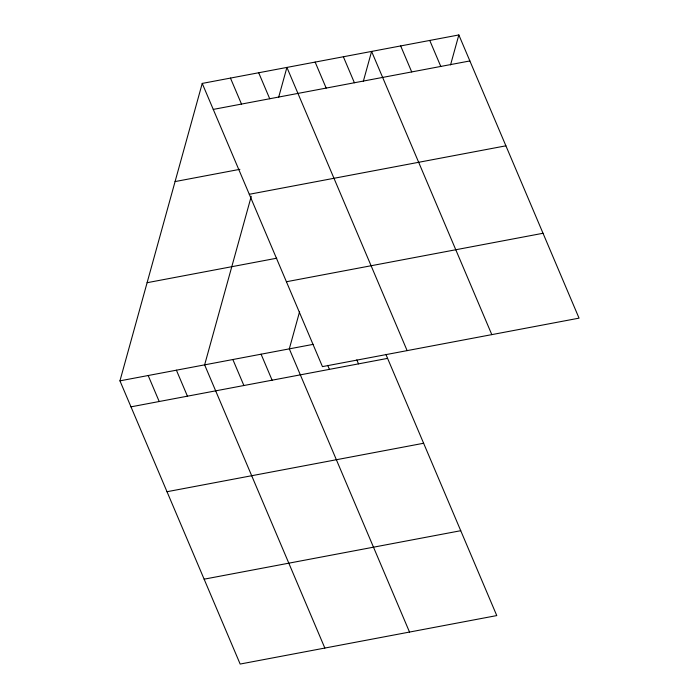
<?xml version="1.0" encoding="UTF-8"?>
<svg xmlns="http://www.w3.org/2000/svg" width="699" height="699" viewBox="0 0 699 699"><rect width="100%" height="100%" fill="white"/><g stroke="black" fill="none" stroke-linecap="round" stroke-linejoin="round"><path stroke-width="1.05" d="M385.892 354.376L496.771 615.583L240.159 664.05L119.948 380.85L202.229 83.417L458.841 34.95L579.052 318.15L322.449 366.617L202.229 83.417M251.256 196.314L204.632 364.861L324.843 648.06M278.621 97.388L286.913 67.419L407.124 350.618M299.6 311.667L289.307 348.862L409.518 632.062M363.305 81.39L371.597 51.429L491.808 334.629M450.549 64.911L458.841 34.95M213.265 109.411L469.877 60.944M175.082 181.574L239.897 169.324M249.298 194.287L505.901 145.82M147.105 282.702L276.734 258.211M286.415 281.741L543.018 233.274M119.948 380.85L313.196 344.354M130.984 406.844L387.587 358.377M167.009 491.72L423.62 443.253M204.134 579.174L460.737 530.707M429.754 40.446L440.789 66.44M400.676 45.933L411.711 71.927M343.366 56.759L354.402 82.753M315.144 62.089L326.171 88.083M258.691 72.757L269.718 98.742M356.813 359.871L358.508 363.873M230.46 78.087L241.496 104.081M327.726 365.367L329.421 369.36M261.085 354.192L272.112 380.186M232.854 359.522L243.89 385.516M176.401 370.19L187.437 396.184M148.179 375.52L159.206 401.514"/></g></svg>
